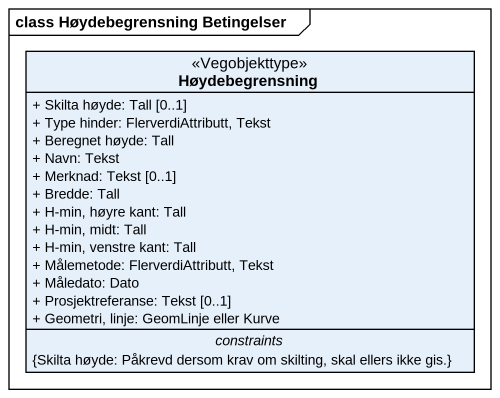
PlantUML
@startuml
mainframe class Høydebegrensning Betingelser
hide circle
hide empty members
skinparam classAttributeIconSize 0
class Høydebegrensning <<Vegobjekttype>> {
  + Skilta høyde: Tall [0..1]
  + Type hinder: FlerverdiAttributt, Tekst
  + Beregnet høyde: Tall
  + Navn: Tekst
  + Merknad: Tekst [0..1]
  + Bredde: Tall
  + H-min, høyre kant: Tall
  + H-min, midt: Tall
  + H-min, venstre kant: Tall
  + Målemetode: FlerverdiAttributt, Tekst
  + Måledato: Dato
  + Prosjektreferanse: Tekst [0..1]
  + Geometri, linje: GeomLinje eller Kurve
  -- constraints --
  {Skilta høyde: Påkrevd dersom krav om skilting, skal ellers ikke gis.}
}
@enduml
